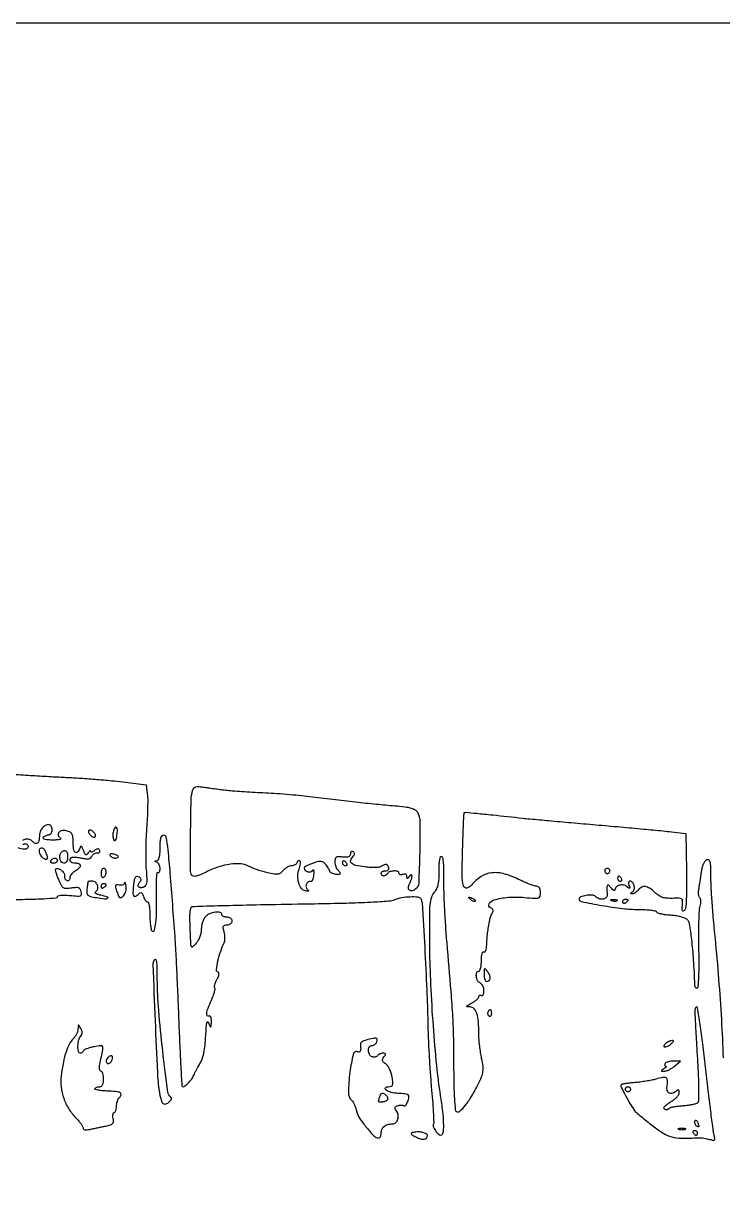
# Model space of a CAD drawing. Extents: x 0 to 4160, y 0 to 3120.
# Drawn here: x 1541.7 to 1813.9, y 2667.8 to 3120 of the extents above; entities that cross this region are included whole.
import ezdxf

# ---------------------------------------------------------------- set-up
doc = ezdxf.new("R2010")
doc.units = 0

msp = doc.modelspace()

# ---------------------------------------------------------------- linework, layer by layer
for points in [[(4159.499279, 606.274193, 0.000001), (4159.667734, 974.478125, 0.000057)], [(757.647081, 3119.740147, 0.000002), (520.492565, 3119.487217, 0.4139)], [(2408, 3120.005446), (1464, 3119.996847, 0.000069), (1048.172693, 3119.935785, 0.000194)], [(1964.75, 0.149832, 0.000016), (2717.930904, 0.232101, 0.000028), (3351.473438, 0.357111)], [(1538.111118, 2827.599621, 0.00108), (1545.353125, 2827.146471, 0.001082), (1552.547753, 2826.727514, 0.0019), (1558.5, 2826.416518, -0.004566), (1564.135685, 2826.091925, -0.003439), (1570.325, 2825.635919, -0.003477), (1576.138314, 2825.126682, -0.00801), (1580.5, 2824.643412), (1589.5, 2823.5), (1590, 2820, -0.033247), (1590.148333, 2818.037154, -0.006975), (1590.131128, 2814.590625, -0.007284), (1589.996859, 2810.585162, -0.006838), (1589.744265, 2806.5, 0.008806), (1589.496703, 2802.223074, 0.00719), (1589.378312, 2797.640368, 0.007274), (1589.391388, 2793.41906, 0.018864), (1589.559712, 2790.382103, -0.010146), (1589.789751, 2787.227828, -0.046508), (1589.715616, 2785.395592, -0.093215), (1589.354128, 2784.302131, -0.176607), (1588.663213, 2783.701004, -0.078465), (1587.419103, 2783.436095, -0.232524), (1586.638344, 2783.769643, -0.264106), (1586.486581, 2784.543289, -0.092767), (1587.057234, 2785.568963, 0.0508), (1587.466111, 2786.178036, 0.132874), (1587.582964, 2786.687424, 0.160867), (1587.419671, 2787.124287, 0.085335), (1586.982027, 2787.511108, 0.126642), (1585.992746, 2787.818897, 0.271671), (1585.30891, 2787.462147, 0.102381), (1584.858207, 2786.247686, 0.01466), (1584.533705, 2783.600851, 0.020934), (1584.412554, 2781.2186, 0.182762), (1584.771826, 2780.242214, 0.369251), (1585.486071, 2780.134826, 0.056858), (1586.700663, 2781.100663, -0.084968), (1587.250395, 2781.489703, -0.245045), (1587.702763, 2781.47419, -0.155342), (1588.096141, 2781.049958, -0.033044), (1588.468051, 2780.100663, 0.037808), (1588.791896, 2779.296664, 0.048095), (1589.21288, 2778.61707, 0.056154), (1589.662435, 2778.146831, 0.175698), (1590.067388, 2778, -0.337834), (1590.432779, 2777.721309, -0.024469), (1590.726045, 2776.401711, -0.026328), (1590.932745, 2774.644802, -0.016118), (1591, 2772.559017, 0.015251), (1591.064812, 2770.434669, 0.021636), (1591.26154, 2768.554682, 0.018559), (1591.541194, 2767.057372, 0.20153), (1591.890351, 2766.567767, 0.502787), (1592.772573, 2766.918272, 0.036783), (1593.340375, 2769.913604, 0.025992), (1593.634466, 2774.663628, 0.010238), (1593.5649, 2781.218237, -0.009014), (1593.521697, 2784.525645, -0.016493), (1593.624018, 2787.22061, -0.012797), (1593.820774, 2789.252673, -0.547034), (1594.146886, 2789.40922, 0.23484), (1594.469226, 2789.379398, 0.168941), (1594.749398, 2789.617204, 0.091291), (1594.93928, 2790.137053, 0.042057), (1595, 2790.85765, 0.05847), (1594.906941, 2791.65071, 0.058377), (1594.632812, 2792.40114, 0.063985), (1594.228393, 2792.999115, 0.116731), (1593.75, 2793.337719, -0.009076), (1593.090194, 2793.617987, -0.295955), (1593, 2793.757018, -0.382689), (1593.096611, 2793.864758, -0.011437), (1593.75, 2793.921053, 0.25397), (1594.294146, 2794.262581, 0.067994), (1594.683553, 2795.245803, 0.04356), (1594.926301, 2796.80701, 0.016798), (1595, 2799, -0.015383), (1595.071039, 2801.308494, -0.050095), (1595.316971, 2802.816766, -0.092099), (1595.734972, 2803.692311, -0.239872), (1596.339429, 2804, -0.367155), (1597.27755, 2803.203799, -0.013535), (1597.958153, 2798.238745, -0.008124), (1598.809426, 2789.103293, -0.000624), (1600.668535, 2764.5, -0.005609), (1600.956847, 2759.926304, -0.00104), (1601.375294, 2751.50625, -0.001115), (1601.822186, 2741.657922, -0.001017), (1602.239738, 2731.5, 0.001317), (1602.640679, 2721.886954, 0.002144), (1603.037539, 2713.728453, 0.000283), (1603.425442, 2706.47923, 0.176453), (1603.584071, 2706.107499, 0.375798), (1604.290273, 2706.037206, 0.036746), (1605.718692, 2707.223808, 0.039095), (1607.151442, 2708.837748, 0.05888), (1608.101788, 2710.458903, -0.009286), (1608.511675, 2711.349888, -0.006459), (1609.006034, 2712.341053, -0.006517), (1609.505317, 2713.280252, -0.013367), (1609.925461, 2714, 0.038847), (1611.209343, 2716.481507, 0.047893), (1611.989105, 2718.966244, 0.030887), (1612.482295, 2722.305802, 0.007072), (1612.885685, 2728, -0.006732), (1613.047847, 2730.311297, -0.084144), (1613.265366, 2731.158216, -0.556614), (1613.572413, 2731.200136, -0.071324), (1614, 2730.5, 0.009924), (1614.516185, 2729.361606, 0.495865), (1614.725158, 2729.318248, 0.20576), (1614.872393, 2729.623948, 0.004494), (1614.929715, 2731.309017, 0.030274), (1614.891299, 2732.390307, 0.076465), (1614.698071, 2733.151257, 0.162994), (1614.384273, 2733.505838, 0.275888), (1614, 2733.5, -0.385218), (1613.333895, 2733.622466, -0.20382), (1613.10816, 2734.501222, -0.053104), (1613.659966, 2736.602582, -0.015827), (1614.936648, 2739.668648, 0.015771), (1615.619561, 2741.30821, 0.023539), (1616.102169, 2742.78397, 0.020355), (1616.380951, 2743.983862, 0.24816), (1616.246512, 2744.420154, -0.225466), (1616.10783, 2744.80987, -0.037596), (1616.251457, 2745.613799, -0.034901), (1616.581156, 2746.602995, -0.024502), (1617.081827, 2747.665143, 0.023116), (1617.665066, 2748.893619, 0.073398), (1617.889931, 2749.772421, 0.14005), (1617.787237, 2750.355552, 0.201139), (1617.398246, 2750.697555, -0.362321), (1616.871331, 2751.554366, -0.018695), (1617.500808, 2754.989277, -0.026463), (1618.54952, 2758.75587, -0.03626), (1619.909469, 2762, 0.083255), (1620.149815, 2762.767953, 0.033592), (1620.226919, 2763.867188, 0.032077), (1620.152096, 2765.087, 0.035118), (1619.921663, 2766.25, -0.02181), (1619.584776, 2767.741124, -0.145832), (1619.668109, 2768.488531, -0.233749), (1620.120157, 2768.877775, -0.062991), (1621.086483, 2769, 0.076854), (1621.817517, 2769.113034, 0.089747), (1622.437904, 2769.440625, 0.100766), (1622.852637, 2769.927948, 0.126733), (1623, 2770.5, 0.130775), (1622.846791, 2771.075754, 0.10214), (1622.416667, 2771.5625, 0.08892), (1621.769411, 2771.888136, 0.072314), (1621, 2772, -0.048028), (1620.234582, 2772.073693, -0.068025), (1619.5875, 2772.29375, -0.088204), (1619.151477, 2772.618118, -0.191087), (1619, 2773, 0.346719), (1618.330519, 2773.849391, 0.091675), (1616.482374, 2773.947362, 0.070528), (1614.272059, 2773.33397, 0.106325), (1612.654988, 2772.171259, 0.066348), (1612.020458, 2771.249838, 0.036058), (1611.486153, 2769.980697, 0.035198), (1611.121574, 2768.587942, 0.046447), (1611, 2767.282043, -0.053096), (1610.85685, 2765.937817, -0.033971), (1610.422273, 2764.427102, -0.033956), (1609.786654, 2762.987962, -0.05275), (1609.033269, 2761.860784, -0.029625), (1607.653316, 2760.390818, -0.556941), (1607.150204, 2760.523889, -0.063985), (1606.935919, 2761.786506, -0.000846), (1606.628176, 2769.75, -0.013213), (1606.601006, 2772.335372, -0.028221), (1606.745324, 2774.326801, -0.031811), (1607.017517, 2775.724242, -0.318439), (1607.448619, 2776.086069, -0.013422), (1611.649195, 2776.316647, -0.000974), (1623.255802, 2776.619025, -0.001281), (1637.750521, 2776.931243, -0.000764), (1655, 2777.23222, 0.00277), (1667.376211, 2777.49784, 0.006098), (1676.83007, 2777.868576, 0.004676), (1684.021945, 2778.305974, 0.080137), (1686.3151, 2778.842969, -0.054424), (1689.019189, 2779.624116, -0.034478), (1692.285848, 2779.9636, -0.029968), (1695.247785, 2779.888665, -0.237313), (1696.381558, 2779.191643, -0.124178), (1696.906434, 2777.53303, -0.000632), (1697.919552, 2760.123484, -0.003246), (1698.7516, 2743.618963, -0.007155), (1699.124835, 2731, 0.006617), (1699.277894, 2725.629419, 0.00341), (1699.604218, 2718.9125, 0.003388), (1700.033924, 2712.006295, 0.005119), (1700.510343, 2706, -0.003251), (1700.94634, 2700.752126, -0.004869), (1701.252634, 2696.163446, -0.002138), (1701.458804, 2692.250308, -0.101379), (1701.338115, 2691.471306, 0.198296), (1701.383692, 2690.196657, 0.057777), (1702.418655, 2688.480522, 0.065534), (1703.707796, 2687.200597, 0.375355), (1704.593574, 2687.260241, 0.180152), (1705.236455, 2688.666022, 0.025793), (1705.303627, 2691.885068, 0.022056), (1704.966041, 2696.388951, 0.008891), (1704.125415, 2702.5, -0.01396), (1702.627637, 2714.270994, -0.006475), (1701.308478, 2729.627033, -0.006426), (1700.343283, 2745.723313, -0.009232), (1699.935193, 2760, -0.002155), (1699.865957, 2771.928017, -0.021896), (1700.075377, 2776.876979, -0.056597), (1700.648727, 2779.717793, -0.100897), (1701.815185, 2781.786906, 0.071828), (1702.667761, 2783.114, 0.054321), (1703.211704, 2784.76038, 0.039754), (1703.498486, 2786.935396, 0.015884), (1703.558226, 2789.942236, -0.013121), (1703.593621, 2792.410127, -0.030422), (1703.781021, 2794.251762, -0.04062), (1704.078822, 2795.450857, -0.417352), (1704.493041, 2795.653726, -0.278239), (1704.904003, 2795.158543, -0.015015), (1705.157736, 2793.053223, -0.018851), (1705.301517, 2790.302125, -0.010112), (1705.282116, 2786.901406, 0.014104), (1705.29198, 2782.571426, 0.004478), (1705.546517, 2776.121038, 0.004466), (1705.959022, 2768.933281, 0.004957), (1706.48817, 2762, -0.001101), (1708.079136, 2743.07845, -0.006491), (1708.762284, 2733.150328, -0.009308), (1709.072721, 2724.787025, -0.003868), (1709.194244, 2713.483216, 0.004682), (1709.280827, 2706.488831, 0.01047), (1709.507656, 2701.177633, 0.006141), (1709.819158, 2697.081616, 0.236527), (1710.287531, 2696.322296, 0.335234), (1711.593247, 2696.444535, 0.0386), (1713.740747, 2698.734205, 0.03405), (1716.178706, 2702.236291, 0.020232), (1718.615475, 2706.700994, 0.01577), (1720.051143, 2709.851292, 0.063471), (1720.61269, 2711.88589, 0.068375), (1720.62487, 2713.920696, 0.02018), (1720.093374, 2717.000215, -0.014275), (1719.674427, 2719.26756, -0.009666), (1719.321179, 2721.871536, -0.009744), (1719.077389, 2724.402759, -0.019135), (1719, 2726.424221, 0.018304), (1718.821015, 2731.311762, 0.058719), (1718.205026, 2734.505873, 0.10739), (1717.145863, 2736.348145, 0.206936), (1715.625, 2737.040038, -0.016406), (1714.434337, 2737.101589, -0.505988), (1714.301358, 2737.318734, -0.168182), (1714.594334, 2737.652362, -0.004966), (1716.25, 2738.571975, 0.026814), (1717.302843, 2739.218477, 0.034333), (1718.192187, 2739.927334, 0.036675), (1718.825209, 2740.598848, 0.172322), (1719, 2741.090954, -0.113621), (1719.078793, 2741.433213, -0.184546), (1719.29375, 2741.634782, -0.1575), (1719.617745, 2741.659403, -0.079413), (1720, 2741.5, 0.243836), (1720.383043, 2741.471126, 0.168699), (1720.711056, 2741.769042, 0.08716), (1720.930674, 2742.420153, 0.037876), (1721, 2743.333994, 0.056734), (1720.888382, 2744.314527, 0.058391), (1720.559375, 2745.234823, 0.064682), (1720.074123, 2745.960855, 0.122109), (1719.5, 2746.361626, -0.187821), (1718.519477, 2747.252848, -0.088826), (1718.031985, 2748.919447, -0.109186), (1718.198566, 2750.425937, -0.321198), (1719, 2751, 0.297764), (1719.387294, 2751.253084, 0.042932), (1719.70625, 2752.192336, 0.03716), (1719.927625, 2753.503431, 0.02325), (1720, 2755.059017, -0.019531), (1720.063682, 2756.688628, -0.051222), (1720.273526, 2757.83874, -0.106919), (1720.597376, 2758.437431, -0.369423), (1721, 2758.5, 0.317032), (1721.398968, 2758.524144, 0.130289), (1721.738869, 2758.983325, 0.063441), (1721.975025, 2759.902849, 0.025971), (1722.0689, 2761.190983, -0.012658), (1722.174638, 2763.481379, -0.012253), (1722.396699, 2765.788555, -0.011309), (1722.750968, 2768.247744, -0.00793), (1723.256212, 2771, -0.027491), (1723.427884, 2771.665701, -0.016917), (1723.698778, 2772.428637, -0.016947), (1724.018834, 2773.167238, -0.028902), (1724.341502, 2773.757063, 0.098656), (1724.552451, 2774.314629, 0.141385), (1724.491707, 2774.83644, 0.128398), (1724.152259, 2775.280934, 0.074335), (1723.563382, 2775.614052, -0.44775), (1722.987474, 2777.132892, -0.200971), (1724.841721, 2778.677676, -0.056664), (1730.390799, 2779.714634, -0.039807), (1736.75, 2779.663503, 0.005755), (1740.79371, 2779.355169, 0.089941), (1742.166536, 2779.513476, 0.252105), (1742.794684, 2780.14506, 0.072314), (1743, 2781.557258, 0.048995), (1742.899497, 2782.580445, 0.091428), (1742.593082, 2783.351704, 0.120583), (1742.102905, 2783.82727, 0.133348), (1741.466756, 2784, -0.077378), (1740.599293, 2784.135055, -0.012846), (1738.998356, 2784.691636, -0.01383), (1737.135024, 2785.453078, -0.011849), (1735.216756, 2786.354505, 0.043831), (1729.061114, 2788.780263, 0.09662), (1724.050205, 2789.258424, 0.117327), (1719.853163, 2787.815707, 0.085105), (1716.172066, 2784.491617, -0.175427), (1714.320497, 2783.338605, -0.402765), (1713.049335, 2784.128734, -0.062686), (1712.527567, 2788.325949, -0.006555), (1712.672982, 2798.259109, -0.001783), (1712.843412, 2803.699905, -0.002885), (1713.031598, 2808.326689, -0.000487), (1713.225319, 2812.410954, -0.186371), (1713.342712, 2812.676046, -0.222157), (1713.756849, 2812.826366, -0.001215), (1718.077466, 2812.430101, -0.003124), (1724.383871, 2811.796486, -0.000576), (1736, 2810.542511, 0.004322), (1738.891995, 2810.252221, 0.000379), (1746.228125, 2809.585453, 0.000497), (1754.980028, 2808.80546, 0.000386), (1764.5, 2807.973966, -0.000841), (1774.09242, 2807.127355, -0.001026), (1783.065625, 2806.301614, -0.000858), (1790.610153, 2805.578663, -0.007256), (1794, 2805.198223), (1799.5, 2804.5), (1799.778503, 2790.078503, -0.005188), (1799.835421, 2783.70667, -0.012819), (1799.708889, 2779.035409, -0.010974), (1799.452652, 2775.609916, -0.176038), (1798.960622, 2774.578503, -0.117852), (1798.488085, 2774.293606, -0.391834), (1798.188247, 2774.434384, -0.108241), (1798.075237, 2775.095506, -0.014807), (1798.18212, 2776.5, 0.028714), (1798.271186, 2778.348179, 0.236984), (1797.89799, 2779.074498, 0.158133), (1796.987497, 2779.373302, 0.011576), (1794.319739, 2779.320698, -0.030227), (1792.150508, 2779.358813, -0.060441), (1790.471505, 2779.696962, -0.065446), (1789.008982, 2780.403768, -0.041655), (1787.518217, 2781.570698, 0.036407), (1785.436145, 2783.235969, 0.115568), (1783.785585, 2783.87945, 0.16217), (1782.357231, 2783.619644, 0.094431), (1781, 2782.5, -0.040551), (1780.440348, 2781.927193, -0.039214), (1779.789577, 2781.445123, -0.041902), (1779.148163, 2781.11492, -0.101659), (1778.627555, 2781.015313, -0.068493), (1778.235189, 2781.074755, -0.384942), (1778.133735, 2781.240692, -0.180865), (1778.285525, 2781.49162, -0.02588), (1778.78387, 2781.845262, 0.203903), (1779.441705, 2782.800469, 0.109562), (1779.416294, 2784.256148, 0.113463), (1778.783212, 2785.52861, 0.224452), (1777.786022, 2786, 0.196942), (1777.458164, 2785.865651, 0.143781), (1777.2648, 2785.517826, 0.094934), (1777.247564, 2784.987266, 0.052443), (1777.415903, 2784.358556, -0.013451), (1777.720376, 2783.496477, -0.342865), (1777.640732, 2783.27693, -0.311026), (1777.39541, 2783.286968, -0.012187), (1776.64964, 2783.87581, 0.133931), (1775.322416, 2784.478804, 0.104796), (1773.735655, 2784.40153, 0.119175), (1772.464529, 2783.715797, 0.205581), (1771.968197, 2782.643011, -0.276021), (1771.815219, 2782.402468, -0.243312), (1771.514453, 2782.405966, -0.081248), (1771.035886, 2782.770621, -0.027501), (1770.468197, 2783.44113, 0.057255), (1769.525778, 2784.428822, 0.468027), (1768.989876, 2784.330738, 0.14188), (1768.752813, 2783.329148, 0.012977), (1768.947704, 2780.75, -0.221924), (1768.556579, 2779.627902, -0.163651), (1767.369658, 2779.018694, -0.122038), (1765.755631, 2779.16939, -0.112832), (1764.344645, 2780.055355, 0.192157), (1763.075544, 2780.600488, 0.046656), (1760.75492, 2780.444261, 0.046923), (1758.599913, 2779.88425, 0.315586), (1758, 2779.028439, 0.358831), (1758.815661, 2778.038228, 0.005129), (1766.900205, 2776.546549, 0.013436), (1774.95988, 2775.366918, 0.029653), (1781.166667, 2774.999223, -0.013287), (1783.745612, 2774.930978, -0.020313), (1785.972917, 2774.721778, -0.015717), (1787.736527, 2774.426839, -0.264685), (1788.166667, 2774.053639, 0.23404), (1788.560022, 2773.670429, 0.023134), (1789.870833, 2773.312906, 0.025355), (1791.560208, 2773.024105, 0.017348), (1793.5, 2772.860927, -0.024791), (1795.520807, 2772.660612, -0.026821), (1797.458587, 2772.263758, -0.027672), (1799.068325, 2771.7464, -0.103926), (1799.954763, 2771.173953, -0.160117), (1800.877028, 2769.370616, -0.009742), (1801.707692, 2763.287827, -0.01269), (1802.422579, 2755.441305, -0.006731), (1802.93022, 2745.690983, 0.055293), (1803.027741, 2745.041454, 0.114526), (1803.266677, 2744.590849, 0.179641), (1803.601476, 2744.408082, 0.176235), (1803.977618, 2744.486167, 0.241534), (1804.390269, 2745.169555, 0.00635), (1804.597016, 2748.822133, 0.011138), (1804.696838, 2753.449637, 0.005594), (1804.627305, 2759.295184, -0.00544), (1804.558481, 2764.934996, -0.006951), (1804.623842, 2770.131187, -0.005515), (1804.78677, 2774.472666, -0.05706), (1805.076014, 2776.236515, 0.032666), (1805.309171, 2777.323879, 0.044034), (1805.367386, 2778.328095, 0.051192), (1805.261865, 2779.120421, 0.198167), (1804.977316, 2779.514019, -0.195385), (1804.674064, 2779.928791, -0.039988), (1804.521441, 2780.842701, -0.036603), (1804.50708, 2782.003989, -0.027264), (1804.6546, 2783.277504, 0.003144), (1804.901838, 2784.775717, 0.001669), (1805.190243, 2786.634622, 0.001661), (1805.472449, 2788.537106, 0.002577), (1805.702045, 2790.180784, -0.033997), (1805.998338, 2791.630517, -0.040257), (1806.477831, 2792.943931, -0.044506), (1807.055729, 2793.954508, -0.150105), (1807.648158, 2794.41848, -0.200682), (1808.339965, 2794.39793, -0.205625), (1808.801992, 2793.891317, -0.071639), (1809.040625, 2792.655635, -0.012013), (1809.097971, 2790.237696, 0.010433), (1809.201756, 2785.189176, 0.006319), (1809.524737, 2779.220448, 0.00526), (1810.075344, 2772.104152, 0.002983), (1810.883975, 2763.5, -0.005368), (1812.273963, 2747.91231, -0.005169), (1813.348642, 2732.10073, -0.005406), (1814.041835, 2717.272269, -0.008907)], [(1535.25, 2778.845495, 0.003768), (1543.51169, 2778.952862, 0.008701), (1549.715715, 2779.188307, 0.003686), (1554.584759, 2779.494025, 0.393834), (1555, 2779.939435, -0.338476), (1555.285671, 2780.313084, -0.040742), (1556.373061, 2780.515307, -0.03333), (1557.936964, 2780.571316, -0.016714), (1559.911221, 2780.444272, 0.007919), (1562.852371, 2780.203001, 0.09677), (1563.967, 2780.345243, 0.291965), (1564.388575, 2780.863602, 0.092873), (1564.315109, 2781.903023, 0.080481), (1563.893457, 2782.856439, 0.162729), (1563.257836, 2783.361212, 0.104696), (1562.236599, 2783.505019, 0.023039), (1560.467654, 2783.301038, -0.032068), (1558.476075, 2783.107728, -0.154754), (1557.394399, 2783.412252, -0.129319), (1556.581261, 2784.317061, -0.019777), (1555.550639, 2786.533046, -0.011071), (1554.973084, 2788.006195, -0.017026), (1554.545646, 2789.307145, -0.011594), (1554.260091, 2790.379662, -0.261322), (1554.343745, 2790.677079, -0.268847), (1555.225821, 2790.911848, -0.088591), (1556.485937, 2790.31573, -0.082403), (1557.530299, 2789.276312, -0.201742), (1557.767707, 2788.23996, 0.080074), (1557.759583, 2787.621556, 0.079157), (1557.945827, 2787.02926, 0.084053), (1558.292977, 2786.553485, 0.109525), (1558.75, 2786.27041, 0.122097), (1559.225861, 2786.225844, 0.145263), (1559.632812, 2786.416494, 0.127709), (1559.905322, 2786.82338, 0.08422), (1560, 2787.381483, -0.107375), (1560.145781, 2788.052496, -0.056161), (1560.5875, 2788.789284, -0.052069), (1561.235044, 2789.475635, -0.054815), (1562, 2790, 0.034718), (1562.765421, 2790.480738, 0.040999), (1563.4125, 2791.039362, 0.045472), (1563.863792, 2791.590863, 0.149836), (1564, 2792.035184, 0.196715), (1563.849156, 2792.403753, 0.086308), (1563.4125, 2792.716585, 0.066223), (1562.765503, 2792.929, 0.046275), (1562, 2793, -0.069689), (1560.808707, 2793.166851, -0.180225), (1560.120936, 2793.673528, -0.234318), (1560.034138, 2794.400014, -0.111453), (1560.550064, 2795.216731, -0.189775), (1560.948677, 2795.390127, -0.022391), (1561.933967, 2795.380711, -0.024261), (1563.150768, 2795.255128, -0.017619), (1564.48879, 2795.002528, 0.021798), (1566.141178, 2794.704853, 0.072809), (1567.239949, 2794.716624, 0.123573), (1567.958467, 2795.022082, 0.140034), (1568.407341, 2795.61913, -0.090467), (1568.728722, 2796.14704, -0.066658), (1569.248756, 2796.59437, -0.065366), (1569.880042, 2796.896764, -0.079208), (1570.527632, 2797, 0.068371), (1571.088761, 2797.07709, 0.142359), (1571.46049, 2797.308014, 0.190483), (1571.587623, 2797.650281, 0.133985), (1571.469989, 2798.048558, 0.110253), (1571.092663, 2798.435208, 0.160707), (1570.63606, 2798.556329, 0.115588), (1570.081807, 2798.391203, 0.043282), (1569.410972, 2797.926114, -0.035715), (1568.867784, 2797.537239, -0.086107), (1568.409975, 2797.355373, -0.185979), (1568.115993, 2797.403241, -0.261765), (1567.984687, 2797.627555, 0.244275), (1567.887143, 2797.80751, 0.298818), (1567.699705, 2797.810166, 0.085046), (1567.397161, 2797.535983, 0.025248), (1567.036039, 2797.024072, -0.052144), (1566.513119, 2796.361415, -0.326745), (1566.112464, 2796.293914, -0.172243), (1565.728544, 2796.693866, -0.017376), (1565.219918, 2797.934541, 0.012006), (1564.708973, 2799.220032, 0.182718), (1564.383309, 2799.560087, 0.395694), (1564.075176, 2799.462057, 0.035714), (1563.699951, 2798.660469, -0.081145), (1562.870546, 2797.239509, -0.402886), (1562.036546, 2797.143567, -0.1934), (1561.380517, 2798.244809, -0.038815), (1561.2, 2800.566667, 0.022058), (1561.086354, 2803.141469, 0.117444), (1560.643712, 2804.468139, 0.163131), (1559.728949, 2805.225484, 0.054222), (1558.024617, 2805.678472, 0.103813), (1556.500983, 2805.593911, 0.178722), (1555.476539, 2804.868662, 0.245957), (1555.354245, 2803.843308, 0.162035), (1556.121885, 2802.903509, -0.276615), (1556.30256, 2802.544678, -0.310231), (1556.064412, 2802.2471, -0.060451), (1555.038665, 2802.067332, -0.012297), (1553.190983, 2802.015313, -0.018067), (1551.448417, 2802.072099, -0.048038), (1550.221481, 2802.276033, -0.099296), (1549.573663, 2802.595907, -0.384351), (1549.5, 2803, -0.08825), (1549.842344, 2803.382836, -0.053305), (1550.359775, 2803.70625, -0.051278), (1550.961978, 2803.925833, -0.061875), (1551.559017, 2804, 0.137622), (1552.108519, 2804.154167, 0.100183), (1552.576711, 2804.5875, 0.086062), (1552.891917, 2805.235643, 0.070352), (1553, 2806, 0.063155), (1552.903025, 2806.764688, 0.0812), (1552.618125, 2807.4125, 0.098319), (1552.19578, 2807.845984, 0.15175), (1551.7, 2808, 0.127512), (1550.323944, 2807.643273, 0.095024), (1549.116098, 2806.632529, 0.08702), (1548.287338, 2805.154118, 0.084531), (1548, 2803.466667, -0.041717), (1547.847508, 2801.642177, -0.193995), (1547.306063, 2800.759062, -0.285275), (1546.469951, 2800.690533, -0.078005), (1545.352013, 2801.505129, 0.124037), (1544.117846, 2802.242554, 0.111655), (1542.629916, 2802.345956, 0.137501), (1541.455457, 2801.812581, 0.221314)], [(1541.575041, 2800.30854, 0.078981), (1541.930902, 2800.457295, -0.109141), (1542.334537, 2800.598331, -0.099789), (1542.774142, 2800.563005, -0.095278), (1543.182086, 2800.35625, -0.089778), (1543.494284, 2800.009249, -0.329344), (1543.402388, 2798.901085, -0.231697), (1542.202804, 2798.399008, -0.084473), (1539.757781, 2798.965092, -0.052536)]]:
    msp.add_lwpolyline(points, format="xyb")
for points in [[(1620.5, 2821.487114, 0.009338), (1623.059667, 2821.230245, 0.003097), (1626.821875, 2820.946989, 0.003082), (1630.996205, 2820.684543, 0.003501), (1635, 2820.485701, -0.00613), (1639.255138, 2820.251938, -0.00389), (1644.20625, 2819.880303, -0.003906), (1649.062058, 2819.439592, -0.007213), (1653, 2818.993702, 0.002171), (1662.143768, 2817.864864, 0.00242), (1670.972199, 2816.857158, 0.002584), (1679.144658, 2816.007092, 0.003867), (1686.292863, 2815.356678, -0.009549), (1690.304779, 2814.945621, -0.039207), (1692.699015, 2814.461347, -0.069695), (1694.188373, 2813.801393, -0.131531), (1695.080703, 2812.849206, -0.121302), (1696.047757, 2809.061464, -0.007436), (1695.973501, 2797.320622, -0.005254), (1695.591145, 2785.264487, -0.212061), (1694.447009, 2782.956021, -0.106624), (1693.096311, 2782.252353, -0.245239), (1692.008344, 2782.487831, -0.242025), (1691.569642, 2783.520432, -0.104939), (1691.997296, 2784.994947, 0.040336), (1692.759316, 2786.744527, 0.082496), (1693.005243, 2788.216714, 0.509284), (1692.634267, 2788.486972, 0.172833), (1692, 2788, -0.013431), (1691.49298, 2787.259836, -0.20248), (1691.231592, 2787.101805, -0.4159), (1691.062437, 2787.228817, -0.031807), (1691.015313, 2787.856989, 0.112271), (1690.896931, 2788.351673, 0.160406), (1690.583001, 2788.671177, 0.137289), (1690.098609, 2788.770995, 0.074326), (1689.5, 2788.638374, -0.055937), (1688.925634, 2788.488865, -0.100118), (1688.440625, 2788.516384, -0.147206), (1688.122486, 2788.710807, -0.184534), (1688, 2789.031385, 0.320036), (1687.495702, 2789.738566, 0.08491), (1686.047369, 2789.975925, 0.073884), (1684.43468, 2789.724807, 0.180743), (1683.5, 2789, -0.06081), (1683.193797, 2788.617485, -0.051032), (1682.7871, 2788.29375, -0.053229), (1682.346558, 2788.073302, -0.089642), (1681.940983, 2788, -0.105429), (1681.581949, 2788.076556, -0.099231), (1681.276414, 2788.29375, -0.096318), (1681.071618, 2788.618268, -0.092995), (1681, 2789, -0.148195), (1681.115568, 2789.381354, -0.098894), (1681.440625, 2789.70625, -0.082425), (1681.926543, 2789.925306, -0.064853), (1682.5, 2790, 0.103659), (1683.428445, 2790.194574, 0.205347), (1683.933353, 2790.733768, 0.19318), (1683.907189, 2791.499607, 0.092661), (1683.342009, 2792.324657, 0.166328), (1682.993535, 2792.495472, 0.083843), (1682.49862, 2792.475084, 0.068312), (1681.936796, 2792.273257, 0.052908), (1681.394884, 2791.912761, -0.126157), (1680.518746, 2791.498432, -0.033972), (1678.980122, 2791.308484, -0.02865), (1676.975221, 2791.313235, -0.016163), (1674.552875, 2791.536661, -0.024087), (1671.087288, 2792.140339, -0.132822), (1669.42563, 2793.015421, -0.29933), (1669.138831, 2794.185925, -0.111459), (1670.087132, 2795.687132, 0.047458), (1670.536977, 2796.231562, 0.150038), (1670.674265, 2796.678773, 0.181024), (1670.526767, 2797.072821, 0.075363), (1670.087132, 2797.446149, 0.120075), (1669.671364, 2797.581429, 0.189502), (1669.317433, 2797.472333, 0.152326), (1669.079992, 2797.121447, 0.073276), (1669, 2796.578546, -0.132848), (1668.814594, 2795.893052, -0.167751), (1668.319548, 2795.467468, -0.096638), (1667.425551, 2795.300159, -0.027067), (1666, 2795.388357, 0.024929), (1664.352213, 2795.497372, 0.149869), (1663.536896, 2795.261766, 0.20055), (1663.12295, 2794.651627, 0.050108), (1663, 2793.427844, 0.039695), (1663.073906, 2792.498381, 0.042634), (1663.29375, 2791.614993, 0.04677), (1663.615757, 2790.898931, 0.125948), (1664, 2790.5, -0.05521), (1664.382515, 2790.200741, -0.049486), (1664.70625, 2789.8146, -0.052519), (1664.927206, 2789.404194, -0.097542), (1665, 2789.034603, -0.412121), (1664.541224, 2788.572535, -0.052713), (1663.002434, 2788.724102, -0.047318), (1661.434064, 2789.20595, -0.289716), (1660.968197, 2789.866631, 0.102848), (1660.876538, 2790.21804, 0.015836), (1660.534106, 2790.857278, 0.017111), (1660.073951, 2791.595039, 0.014115), (1659.535101, 2792.349633, 0.056477), (1658.630652, 2793.298978, 0.141495), (1657.763511, 2793.68171, 0.095764), (1656.610853, 2793.616617, 0.017856), (1654.566904, 2793.02208, 0.019305), (1653.200391, 2792.511803, 0.028376), (1652.047778, 2791.951153, 0.027511), (1651.197436, 2791.412726, 0.242419), (1651, 2791.029437, 0.228055), (1651.40521, 2790.187238, 0.116656), (1652.490119, 2789.674293, 0.116612), (1653.690162, 2789.701642, 0.227854), (1654.403506, 2790.306177, -0.329195), (1654.573969, 2790.402657, -0.33065), (1654.71567, 2790.268065, -0.048084), (1654.768116, 2789.582577, -0.013212), (1654.718114, 2788.5, -0.028828), (1654.570628, 2787.373799, -0.051464), (1654.303163, 2786.479777, -0.076574), (1653.96779, 2785.9283, -0.3183), (1653.611803, 2785.83541, 0.242079), (1652.656005, 2785.726027, 0.146983), (1651.915085, 2784.828226, 0.134977), (1651.756256, 2783.610962, 0.209468), (1652.302786, 2782.722637, -0.043723), (1652.7211, 2782.374796, -0.463579), (1652.705836, 2782.180622, -0.180571), (1652.391408, 2782.094656, -0.016464), (1651.571916, 2782.196244, -0.196736), (1650.013814, 2783.140346, -0.088859), (1648.933767, 2785.318832, -0.076668), (1648.571611, 2788.089441, -0.085271), (1649.088969, 2790.734007, 0.028795), (1649.410482, 2791.752599, 0.038194), (1649.576595, 2792.709835, 0.042283), (1649.585115, 2793.487457, 0.190711), (1649.391074, 2793.888688, 0.160898), (1649.102367, 2794.019138, 0.158032), (1648.790361, 2793.95324, 0.113788), (1648.49961, 2793.68334, 0.063321), (1648.279762, 2793.25, -0.106863), (1647.982795, 2792.77203, -0.068471), (1647.466734, 2792.367188, -0.064079), (1646.820036, 2792.093388, -0.068235), (1646.138908, 2792, 0.087551), (1645.373269, 2791.8649, 0.042287), (1644.467094, 2791.445094, 0.040212), (1643.571105, 2790.833773, 0.045927), (1642.827035, 2790.11096, -0.060202), (1641.77595, 2789.146511, -0.119631), (1640.734266, 2788.725546, -0.078119), (1639.327313, 2788.739613, -0.015568), (1636.854794, 2789.233233, -0.015284), (1634.978285, 2789.729918, -0.011381), (1632.939365, 2790.387717, -0.011529), (1631.043652, 2791.096723, -0.025469), (1629.640918, 2791.743246, 0.098556), (1626.431775, 2792.688096, 0.054995), (1622.344161, 2792.606239, 0.047701), (1617.729934, 2791.549031, 0.036241), (1612.933861, 2789.560672, -0.013247), (1610.571041, 2788.451271, -0.047726), (1608.99155, 2787.932926, -0.089534), (1607.944022, 2787.887722, -0.224081), (1607.31787, 2788.294693, -0.140139), (1606.759416, 2790.273157, -0.001577), (1606.850267, 2804.227137, -0.00283), (1607.055385, 2817.610759, -0.067338), (1607.637116, 2821.322619, -0.095803), (1608.097042, 2822.203998, -0.151308), (1608.795981, 2822.680611, -0.090422), (1609.919156, 2822.813524, -0.02038), (1611.840436, 2822.614308, 0.002515), (1613.595616, 2822.368676, 0.001143), (1615.893753, 2822.064186, 0.001132), (1618.31819, 2821.754184, 0.001555)], [(1567.1875, 2804.9375, 0.068635), (1567.45155, 2804.402945, 0.04742), (1567.882031, 2803.882031, 0.04742), (1568.402945, 2803.45155, 0.068635), (1568.9375, 2803.1875, 0.08306), (1569.420316, 2803.111558, 0.196386), (1569.75, 2803.25, 0.196386), (1569.888442, 2803.579684, 0.08306), (1569.8125, 2804.0625, 0.068635), (1569.54845, 2804.597055, 0.04742), (1569.117969, 2805.117969, 0.04742), (1568.597055, 2805.54845, 0.068635), (1568.0625, 2805.8125, 0.08306), (1567.579684, 2805.888442, 0.196386), (1567.25, 2805.75, 0.196386), (1567.111558, 2805.420316, 0.08306)], [(1576.739199, 2805.110698, 0.046283), (1576.605362, 2804.298307, 0.038223), (1576.610304, 2803.420351, 0.039736), (1576.742351, 2802.609682, 0.078329), (1576.994199, 2802.009386, 0.233126), (1577.333044, 2801.797348, 0.283339), (1577.664199, 2801.957773, 0.084253), (1577.963467, 2802.666879, 0.021383), (1578.198438, 2803.898688, 0.031836), (1578.37253, 2806.014951, 0.227854), (1577.956728, 2806.922476, 0.490532), (1577.346732, 2806.786723, 0.04602)], [(1550.393011, 2797.418213, -0.024741), (1550.980725, 2795.626361, -0.156565), (1550.939853, 2794.679581, -0.416599), (1550.440803, 2794.452167, -0.082898), (1549.5, 2795, -0.087158), (1548.530961, 2796.140737, -0.095216), (1548.046087, 2797.509462, -0.149525), (1548.201214, 2798.562563, -0.289638), (1548.893011, 2799, -0.144282), (1549.279071, 2798.886229, -0.059761), (1549.702003, 2798.53535, -0.052351), (1550.094677, 2798.023355, -0.045844)], [(1555, 2794, -0.153634), (1554.879982, 2793.618621, -0.097988), (1554.542039, 2793.29375, -0.080552), (1554.037096, 2793.074545, -0.062283), (1553.440983, 2793, -0.066118), (1552.889346, 2793.073267, -0.138808), (1552.521475, 2793.29375, -0.191142), (1552.392057, 2793.620352, -0.139169), (1552.5, 2794, -0.06081), (1552.806203, 2794.382515, -0.051032), (1553.2129, 2794.70625, -0.053229), (1553.653442, 2794.926698, -0.089642), (1554.059017, 2795, -0.105429), (1554.418051, 2794.923444, -0.099231), (1554.723586, 2794.70625, -0.096318), (1554.928382, 2794.381732, -0.092995)], [(1559, 2795.5, -0.04716), (1558.90137, 2794.456621, -0.088208), (1558.6, 2793.666667, -0.118484), (1558.11998, 2793.177821, -0.140575), (1557.5, 2793, -0.237956), (1556.591197, 2793.458471, -0.112056), (1556.049131, 2794.694925, -0.097448), (1556.055564, 2796.193097, -0.147767), (1556.666667, 2797.333333, -0.100787), (1557.589731, 2797.944054, -0.268587), (1558.343185, 2797.836968, -0.178078), (1558.847726, 2797.018392, -0.050018)], [(1575.554254, 2795.912215, 0.103615), (1575.886596, 2795.562596, 0.051677), (1576.424671, 2795.267963, 0.048156), (1577.068913, 2795.067634, 0.051354), (1577.725684, 2795, 0.134889), (1578.522162, 2795.218855, 0.452265), (1578.609597, 2795.686064, 0.139249), (1577.816064, 2796.264166, 0.051837), (1576.466293, 2796.607826, 0.055477), (1575.939897, 2796.626198, 0.144908), (1575.589606, 2796.49284, 0.231326), (1575.462892, 2796.239991, 0.14181)], [(1572, 2788.940983, 0.047867), (1572.071541, 2788.195401, 0.104212), (1572.29375, 2787.66835, 0.181468), (1572.621877, 2787.441401, 0.202618), (1573, 2787.5, 0.08825), (1573.382836, 2787.842344, 0.053305), (1573.70625, 2788.359775, 0.051278), (1573.925833, 2788.961978, 0.061875), (1574, 2789.559017, 0.067639), (1573.925146, 2790.109818, 0.08433), (1573.70625, 2790.576711, 0.09965), (1573.38134, 2790.888931, 0.142666), (1573, 2791, 0.195654), (1572.618015, 2790.844577, 0.086673), (1572.29375, 2790.395164, 0.066561), (1572.073608, 2789.729059, 0.0466)], [(1667.5, 2793, -0.082592), (1667.656512, 2792.6179, -0.161196), (1667.6254, 2792.29375, -0.182303), (1667.413961, 2792.078288, -0.108972), (1667.059017, 2792, -0.093332), (1666.654762, 2792.076123, -0.09642), (1666.311086, 2792.29375, -0.099167), (1666.081062, 2792.618444, -0.105053), (1666, 2793, -0.042167), (1666.032345, 2793.382849, -0.061769), (1666.129539, 2793.70625, -0.081139), (1666.272352, 2793.92554, -0.210953), (1666.440983, 2794, -0.151918), (1666.65171, 2793.934461, -0.038439), (1666.933975, 2793.70625, -0.035638), (1667.231006, 2793.382774, -0.029505)], [(1768, 2790, 0.099038), (1768.076342, 2789.618362, 0.097945), (1768.29375, 2789.29375, 0.097945), (1768.618362, 2789.076342, 0.099038), (1769, 2789, 0.099038), (1769.381638, 2789.076342, 0.097945), (1769.70625, 2789.29375, 0.097945), (1769.923658, 2789.618362, 0.099038), (1770, 2790, 0.099038), (1769.923658, 2790.381638, 0.097945), (1769.70625, 2790.70625, 0.097945), (1769.381638, 2790.923658, 0.099038), (1769, 2791, 0.099038), (1768.618362, 2790.923658, 0.097945), (1768.29375, 2790.70625, 0.097945), (1768.076342, 2790.381638, 0.099038)], [(1566.9311, 2785.75, 0.030239), (1566.89268, 2785.568379, 0.000901), (1566.779443, 2784.799389, 0.001793), (1566.650919, 2783.892717, 0.001236), (1566.511574, 2782.86494, 0.050418), (1566.464245, 2781.364552, 0.196503), (1566.866032, 2780.548018, 0.126005), (1567.858216, 2780.03806, 0.016379), (1570.213975, 2779.581775, 0.012283), (1573.411946, 2779.150664, 0.152372), (1574.601071, 2779.383036, 0.668236), (1574.554231, 2779.83717, 0.018411), (1571.938366, 2780.513537, -0.019061), (1570.56433, 2780.870719, -0.092119), (1569.850354, 2781.238943, -0.302256), (1569.722843, 2781.618793, -0.190775), (1570.012577, 2782.007773, 0.200103), (1570.729156, 2783.00679, 0.146668), (1570.640909, 2784.383397, 0.136066), (1569.792235, 2785.557834, 0.170261), (1568.531385, 2786, 0.015296), (1567.939543, 2785.98189, 0.023452), (1567.429605, 2785.926562, 0.019977), (1567.032709, 2785.848206, 0.273264)], [(1773, 2787, 0.105053), (1773.081062, 2786.618444, 0.099167), (1773.311086, 2786.29375, 0.09642), (1773.654762, 2786.076123, 0.093332), (1774.059017, 2786, 0.108972), (1774.413961, 2786.078288, 0.182303), (1774.6254, 2786.29375, 0.161196), (1774.656512, 2786.6179, 0.082592), (1774.5, 2787, 0.029505), (1774.231006, 2787.382774, 0.035638), (1773.933975, 2787.70625, 0.038439), (1773.65171, 2787.934461, 0.151918), (1773.440983, 2788, 0.210953), (1773.272352, 2787.92554, 0.081139), (1773.129539, 2787.70625, 0.061769), (1773.032345, 2787.382849, 0.042167)], [(1572, 2783.940983, 0.108972), (1572.078288, 2783.586039, 0.182303), (1572.29375, 2783.3746, 0.161196), (1572.6179, 2783.343488, 0.082592), (1573, 2783.5, 0.029505), (1573.382774, 2783.768994, 0.035638), (1573.70625, 2784.066025, 0.038439), (1573.934461, 2784.34829, 0.151918), (1574, 2784.559017, 0.210953), (1573.92554, 2784.727648, 0.081139), (1573.70625, 2784.870461, 0.061769), (1573.382849, 2784.967655, 0.042167), (1573, 2785, 0.105053), (1572.618444, 2784.918938, 0.099167), (1572.29375, 2784.688914, 0.09642), (1572.076123, 2784.345238, 0.093332)], [(1581.136182, 2785.307418, -0.16565), (1580.934746, 2784.881772, -0.105513), (1580.475187, 2784.57393, -0.083134), (1579.822746, 2784.432084, -0.059682), (1579.077219, 2784.485129, 0.046385), (1578.030364, 2784.587574, 0.325026), (1577.63787, 2784.305192, 0.153308), (1577.628113, 2783.626445, 0.011389), (1578.205149, 2781.841355, 0.014893), (1578.85155, 2780.150823, 0.156457), (1579.325744, 2779.593964, 0.292076), (1579.874009, 2779.601276, 0.050974), (1580.714249, 2780.285678, 0.081812), (1581.239798, 2781.018515, 0.050512), (1581.612201, 2782.014102, 0.049092), (1581.786867, 2783.104072, 0.062048), (1581.722502, 2784.122034, 0.012709), (1581.539657, 2784.969497, 0.055412), (1581.364589, 2785.451152, 0.469018), (1581.236225, 2785.481796, 0.206443)], [(1717.526461, 2778.193128, -0.20742), (1717.220211, 2778.072099, -0.082976), (1716.768815, 2778.162781, -0.063152), (1716.246577, 2778.441312, -0.043285), (1715.733333, 2778.875912, -0.011214), (1715.106486, 2779.536448, -0.400052), (1715.111181, 2779.729672, -0.286372), (1715.336218, 2779.78179, -0.008399), (1716.293128, 2779.435707, -0.036269), (1716.940734, 2779.133723, -0.070189), (1717.395085, 2778.789051, -0.120343), (1717.59249, 2778.461316, -0.278911)], [(1772.729167, 2778.395833, -0.126455), (1772.402231, 2778.202593, -0.060344), (1771.916927, 2778.123424, -0.05415), (1771.359369, 2778.160852, -0.051402), (1770.8125, 2778.316886, -0.054073), (1770.395823, 2778.538436, -0.470617), (1770.37858, 2778.720685, -0.168741), (1770.670344, 2778.862007, -0.018894), (1771.416667, 2778.921053, -0.028489), (1772.112848, 2778.910055, -0.077125), (1772.592839, 2778.799335, -0.208169), (1772.77538, 2778.614691, -0.296942)], [(1777, 2778.559017, -0.151918), (1776.934461, 2778.34829, -0.038439), (1776.70625, 2778.066025, -0.035638), (1776.382774, 2777.768994, -0.029505), (1776, 2777.5, -0.082592), (1775.6179, 2777.343488, -0.161196), (1775.29375, 2777.3746, -0.182303), (1775.078288, 2777.586039, -0.108972), (1775, 2777.940983, -0.093332), (1775.076123, 2778.345238, -0.09642), (1775.29375, 2778.688914, -0.099167), (1775.618444, 2778.918938, -0.105053), (1776, 2779, -0.042167), (1776.382849, 2778.967655, -0.061769), (1776.70625, 2778.870461, -0.081139), (1776.92554, 2778.727648, -0.210953)], [(1592.59093, 2755.147127, 0.149062), (1592.171002, 2753.553383, 0.000431), (1593.031465, 2731.601222, 0.001885), (1593.910107, 2711.557503, 0.025211), (1594.63086, 2704.22562, 0.017483), (1594.942021, 2702.547711, 0.022864), (1595.349146, 2701.041837, 0.021353), (1595.788698, 2699.846832, 0.156781), (1596.178744, 2699.38953, 0.235109), (1597.227634, 2699.293029, 0.081585), (1598.573618, 2700.086906, 0.104912), (1599.407647, 2701.148258, 0.378232), (1599.199447, 2701.911729, -0.219456), (1597.944978, 2703.924399, -0.00251), (1595.999639, 2720.019357, -0.008273), (1594.446859, 2735.697697, -0.018105), (1593.892458, 2747.75, 0.003145), (1593.806796, 2753.086052, 0.037975), (1593.605549, 2755.127662, 0.371179), (1593.173246, 2755.481413, 0.253262)], [(1721.031803, 2749.75, 0.032493), (1721.08811, 2748.696541, 0.050276), (1721.285756, 2747.807813, 0.065231), (1721.581914, 2747.194054, 0.252931), (1721.940983, 2747, 0.151688), (1722.926701, 2747.306087, 0.206553), (1723.416276, 2748.084798, 0.13824), (1723.274043, 2749.255898, 0.063167), (1722.49977, 2750.602678, 0.009984), (1721.577724, 2751.771546, 0.367625), (1721.266798, 2751.827597, 0.257281), (1721.074756, 2751.507898, 0.006432)], [(1722.542705, 2735.069098, 0.108373), (1722.401101, 2734.665803, 0.099685), (1722.434921, 2734.22714, 0.095498), (1722.639411, 2733.820631, 0.090427), (1722.983688, 2733.510081, 0.136093), (1723.36964, 2733.397824, 0.190788), (1723.701458, 2733.524436, 0.140899), (1723.925389, 2733.890269, 0.067432), (1724, 2734.440983, 0.039415), (1723.914842, 2735.519563, 0.25701), (1723.592818, 2735.933879, 0.315493), (1723.13314, 2735.838655, 0.050477)], [(1803.008941, 2735.25, 0.012153), (1803.045413, 2734.010381, 0.000421), (1803.308974, 2729.18447, 0.000786), (1803.634037, 2723.485064, 0.000549), (1804.017774, 2717.058833, -0.004673), (1804.367718, 2710.256098, -0.009287), (1804.494408, 2704.860848, -0.005121), (1804.471524, 2700.573615, -0.194867), (1804.102883, 2699.702883, -0.12395), (1803.478947, 2699.329931, -0.019679), (1802.087946, 2698.970654, -0.020785), (1800.379352, 2698.674115, -0.016857), (1798.528113, 2698.49478, 0.011159), (1796.699413, 2698.338635, 0.015212), (1795.060534, 2698.111159, 0.012011), (1793.724404, 2697.850923, 0.143222), (1793.267397, 2697.600731, -0.099306), (1792.580299, 2697.143228, -0.118119), (1791.812314, 2697.023761, -0.161612), (1791.232646, 2697.269714, -0.215513), (1791, 2697.784392, -0.195403), (1791.163738, 2698.18737, -0.023293), (1791.88125, 2698.858937, -0.025002), (1792.850945, 2699.604961, -0.018053), (1794, 2700.340929, 0.035673), (1795.148044, 2701.1346, 0.040645), (1796.11875, 2702.052491, 0.044749), (1796.794466, 2702.955001, 0.139197), (1797, 2703.678981, 0.038922), (1796.94045, 2704.442807, 0.302372), (1796.710461, 2704.693239, 0.214288), (1796.31533, 2704.620712, 0.022254), (1795.543805, 2704.036355, -0.119541), (1794.139506, 2703.349717, -0.226021), (1792.938554, 2703.628066, -0.187353), (1792.243277, 2704.82001, -0.08685), (1792.271721, 2706.641084, 0.056137), (1792.417162, 2708.532918, 0.269055), (1791.863741, 2709.413503, 0.171104), (1790.579368, 2709.60121, 0.023114), (1787.892372, 2708.943583, -0.020813), (1786.252649, 2708.534269, -0.009515), (1784.083227, 2708.130588, -0.009404), (1781.778947, 2707.79143, -0.012796), (1779.688825, 2707.578048, 0.008682), (1777.810091, 2707.401855, 0.01232), (1776.147255, 2707.175131, 0.008427), (1774.780216, 2706.930599, 0.148972), (1774.388535, 2706.721868, 0.322688), (1774.28375, 2706.077152, 0.004905), (1776.108, 2702.512127, 0.012966), (1778.04208, 2699.043958, 0.027811), (1779.746315, 2696.5, 0.054204), (1780.309618, 2695.900353, 0.003737), (1782.088246, 2694.399607, 0.005291), (1784.245929, 2692.644726, 0.00395), (1786.660479, 2690.753981, 0.022968), (1790.918746, 2687.774623, 0.077514), (1794.025073, 2686.425054, 0.063452), (1797.712011, 2685.949028, 0.012032), (1804.5, 2686.101078, -0.031726), (1805.430412, 2686.085285, -0.016436), (1806.58599, 2685.953826, -0.016275), (1807.768975, 2685.740162, -0.023746), (1808.792733, 2685.469224, 0.025735), (1810.13533, 2685.119611, 0.286882), (1810.631161, 2685.303684, 0.206931), (1810.78094, 2685.894042, 0.014271), (1810.45185, 2687.622194, -0.021832), (1810.101711, 2689.625209, -0.001008), (1809.223243, 2696.48413, -0.001673), (1808.223889, 2704.633457, -0.001199), (1807.159117, 2713.749313, 0.002983), (1806.085596, 2722.663932, 0.004945), (1805.060803, 2730.169343, 0.000989), (1804.088932, 2736.707353, 0.3708), (1803.75, 2736.999313, 0.216297), (1803.463783, 2736.869737, 0.079904), (1803.222939, 2736.485736, 0.060598), (1803.060465, 2735.919994, 0.040953)], [(1563.030409, 2728.404988, -0.071022), (1562.884784, 2727.480998, -0.041079), (1562.466512, 2726.434501, -0.040141), (1561.862458, 2725.432677, -0.053151), (1561.153462, 2724.638881, 0.092887), (1559.674714, 2722.693641, 0.037598), (1558.404295, 2719.599367, 0.03022), (1557.337186, 2715.488964, 0.016374), (1556.500381, 2710.331126, 0.060056), (1556.464195, 2705.877909, 0.056961), (1557.478484, 2701.459298, 0.056194), (1559.482179, 2697.329357, 0.055412), (1562.36311, 2693.727799, -0.02025), (1563.372616, 2692.633034, -0.024416), (1564.225414, 2691.524149, -0.024172), (1564.84094, 2690.538939, -0.12822), (1565, 2689.928877, 0.211002), (1565.196853, 2689.483172, 0.13724), (1565.707531, 2689.226193, 0.075994), (1566.561441, 2689.190527, 0.028245), (1567.75, 2689.390183, -0.003082), (1569.041742, 2689.67462, -0.001557), (1570.672963, 2690.017973, -0.001546), (1572.360061, 2690.362165, -0.002302), (1573.83881, 2690.652014, 0.023715), (1575.644485, 2691.086961, 0.130579), (1576.493947, 2691.600187, 0.183989), (1576.822725, 2692.369836, 0.057235), (1576.727482, 2693.645254, -0.033726), (1576.617335, 2694.547668, -0.056789), (1576.662587, 2695.308293, -0.081796), (1576.842902, 2695.824419, -0.274461), (1577.138672, 2696, 0.236898), (1577.468877, 2696.165752, 0.070625), (1577.746985, 2696.675625, 0.054015), (1577.937142, 2697.419104, 0.035633), (1578, 2698.3, -0.044979), (1578.087205, 2699.267435, -0.036938), (1578.347604, 2700.271979, -0.038341), (1578.729446, 2701.164831, -0.076304), (1579.183333, 2701.783333, 0.137017), (1579.790478, 2702.861012, 0.348621), (1579.440223, 2703.624382, 0.095968), (1577.815397, 2704.08877, 0.012463), (1574.19869, 2704.313702, -0.014422), (1572.310271, 2704.438576, -0.027091), (1570.798419, 2704.665588, -0.031301), (1569.763341, 2704.947369, -0.481752), (1569.654742, 2705.25, -0.110612), (1569.935719, 2705.537641, -0.050442), (1570.405231, 2705.779687, -0.046529), (1570.973445, 2705.944436, -0.047338), (1571.559017, 2706, 0.164437), (1572.171034, 2706.206871, 0.118321), (1572.629918, 2706.770478, 0.077913), (1572.911367, 2707.705864, 0.034204), (1573, 2709, 0.032243), (1572.925815, 2710.149213, 0.049673), (1572.700653, 2711.11875, 0.064), (1572.372371, 2711.789282, 0.252066), (1571.980948, 2712, -0.266171), (1571.623872, 2712.20458, -0.09341), (1571.417071, 2712.781916, -0.060204), (1571.384115, 2713.662258, -0.031421), (1571.543694, 2714.75, 0.00253), (1572.708733, 2720.397811, 0.130162), (1572.641535, 2721.507141, 0.354006), (1571.97978, 2721.932192, 0.018431), (1569.299306, 2721.536978, 0.020238), (1567.819935, 2721.200384, 0.027386), (1566.518129, 2720.770501, 0.026773), (1565.514637, 2720.313629, 0.187444), (1565.166667, 2719.916437, -0.080819), (1564.970655, 2719.56613, -0.066784), (1564.661979, 2719.269203, -0.067943), (1564.292007, 2719.068548, -0.090565), (1563.916667, 2719, -0.367076), (1563.177376, 2719.627274, -0.0479), (1563.026148, 2721.852856, -0.04674), (1563.320906, 2724.271046, -0.143649), (1564.103625, 2725.703625, 0.081552), (1564.545944, 2726.319734, 0.112876), (1564.703866, 2726.979007, 0.092968), (1564.569934, 2727.736085, 0.04153), (1564.134033, 2728.653625, 0.005575), (1563.433183, 2729.829012, 0.32131), (1563.213792, 2729.921818, 0.340027), (1563.065671, 2729.74369, 0.00591)], [(1675.190983, 2724.15032, 0.028956), (1674.310966, 2723.846503, 0.041618), (1673.577576, 2723.470719, 0.048431), (1673.070224, 2723.082228, 0.228626), (1672.940983, 2722.75, -0.016802), (1673.022394, 2720.939154, -0.073578), (1672.878002, 2719.880563, -0.220018), (1672.518407, 2719.466899, -0.248866), (1671.998127, 2719.501157, 0.508796), (1670.166781, 2718.753198, 0.027958), (1668.82521, 2711.61721, 0.026143), (1668.223467, 2703.884007, 0.205518), (1669.530058, 2700.612799, -0.065265), (1670.04746, 2699.939282, -0.024707), (1670.591465, 2698.882258, -0.02397), (1671.076717, 2697.660148, -0.02693), (1671.421604, 2696.443351, 0.091832), (1672.562715, 2693.785207, 0.024952), (1675.300662, 2690.096645, 0.020139), (1678.314552, 2686.720102, 0.203182), (1680.013458, 2686, 0.188524), (1680.390148, 2686.147264, 0.089036), (1680.710203, 2686.570164, 0.068854), (1680.92725, 2687.19819, 0.048854), (1681, 2687.940983, -0.102591), (1681.306575, 2689.419424, -0.121024), (1682.169059, 2690.554415, -0.105825), (1683.563446, 2691.261391, -0.064685), (1685.400134, 2691.5, 0.188979), (1686.717359, 2692.016294, 0.139761), (1687.537889, 2693.366802, 0.119437), (1687.591635, 2695.128593, 0.121968), (1686.830588, 2696.704128, -0.056948), (1686.41824, 2697.334949, -0.184689), (1686.369217, 2697.823948, -0.181818), (1686.659251, 2698.2259, -0.054963), (1687.339489, 2698.57678, -0.046704), (1688.007257, 2698.763796, -0.042648), (1688.719005, 2698.831244, -0.045305), (1689.36811, 2698.778347, -0.09572), (1689.838423, 2698.59986, 0.399605), (1690.549431, 2698.748997, 0.056771), (1691.321326, 2700.195145, 0.050627), (1691.802455, 2701.895814, 0.244698), (1691.510013, 2702.82332, 0.151852), (1691.190319, 2702.991384, 0.010929), (1690.190958, 2703.153417, 0.014542), (1688.968082, 2703.288228, 0.01045), (1687.596284, 2703.370383, -0.054951), (1684.913366, 2703.772329, -0.085112), (1682.787668, 2704.742892, -0.45114), (1682.689118, 2705.526789, -0.215301), (1683.737129, 2706, 0.064361), (1684.886251, 2706.148532, 0.235334), (1685.42289, 2706.618578, 0.123507), (1685.560633, 2707.572364, 0.014027), (1685.275058, 2709.75, 0.03866), (1684.906625, 2711.283898, 0.035296), (1684.297978, 2712.79209, 0.037156), (1683.556616, 2714.062012, 0.087784), (1682.790257, 2714.840095, -0.035855), (1681.892587, 2715.580294, -0.139656), (1681.53102, 2716.1945, -0.174773), (1681.588763, 2716.823689, -0.063876), (1682.074772, 2717.590095, 0.025014), (1682.622845, 2718.322069, 0.219616), (1682.685845, 2718.711657, 0.292725), (1682.430174, 2718.940098, 0.039939), (1681.681462, 2719, 0.055087), (1681.039588, 2718.929067, 0.049447), (1680.403672, 2718.719079, 0.052497), (1679.867194, 2718.410021, 0.097728), (1679.526992, 2718.043674, -0.126981), (1679.190464, 2717.720854, -0.081026), (1678.678351, 2717.533742, -0.072258), (1678.073335, 2717.506898, -0.066719), (1677.467975, 2717.650663, -0.179314), (1676.436594, 2718.557564, -0.119931), (1676.034499, 2720.094067, -0.144337), (1676.409965, 2721.453577, -0.259245), (1677.393011, 2722, 0.096313), (1677.968559, 2722.111903, 0.06686), (1678.545909, 2722.440625, 0.064359), (1679.037471, 2722.926569, 0.074185), (1679.361626, 2723.5, 0.149423), (1679.422819, 2724.375814, 0.306385), (1678.941554, 2724.823522, 0.094133), (1677.690139, 2724.782173, 0.013448)], [(1792.02896, 2723.03906, 0.041632), (1791.504976, 2722.64309, 0.069903), (1791.14985, 2722.222214, 0.103377), (1791.00978, 2721.844675, 0.238008), (1791.101961, 2721.564705, 0.237089), (1791.4406, 2721.452553, 0.05216), (1792.052246, 2721.608724, 0.043644), (1792.795252, 2721.959832, 0.029758), (1793.573001, 2722.478529, 0.052064), (1794.604451, 2723.442728, 0.52622), (1794.480849, 2723.919316, 0.19746), (1793.579793, 2723.881748, 0.033098)], [(1574.666667, 2717.333333, 0.091378), (1574.156592, 2716.592774, 0.130128), (1574.028301, 2715.80828, 0.180985), (1574.310022, 2715.232145, 0.191777), (1574.893011, 2715, 0.13875), (1575.276919, 2715.108626, 0.061199), (1575.692784, 2715.440625, 0.053891), (1576.075237, 2715.926204, 0.048303), (1576.361626, 2716.5, 0.096999), (1576.522444, 2717.420212, 0.280386), (1576.188989, 2717.943768, 0.235886), (1575.502242, 2717.939404, 0.0791)], [(1791.5, 2715, 0.060011), (1791.322071, 2714.615787, 0.125591), (1791.301162, 2714.289252, 0.186749), (1791.435271, 2714.073033, 0.158163), (1791.690983, 2713.984687, -0.296366), (1791.84232, 2713.882222, -0.258347), (1791.821726, 2713.689119, -0.073021), (1791.524321, 2713.374744, -0.023407), (1791, 2713, 0.009415), (1790.146251, 2712.425193, 0.282109), (1790.047179, 2712.196923, 0.357108), (1790.21018, 2712.04678, 0.012259), (1791.139216, 2712.015313, 0.085313), (1791.931488, 2712.143878, 0.030709), (1792.990393, 2712.582225, 0.029395), (1794.114925, 2713.215171, 0.0308), (1795.139216, 2713.966731), (1797.5, 2715.933461), (1794.809017, 2715.966731, 0.034523), (1793.733623, 2715.905738, 0.039662), (1792.726963, 2715.696477, 0.043537), (1791.921055, 2715.382727, 0.140653)], [(1778, 2705, -0.099038), (1777.923658, 2704.618362, -0.097945), (1777.70625, 2704.29375, -0.097945), (1777.381638, 2704.076342, -0.099038), (1777, 2704, -0.099038), (1776.618362, 2704.076342, -0.097945), (1776.29375, 2704.29375, -0.097945), (1776.076342, 2704.618362, -0.099038), (1776, 2705, -0.099038), (1776.076342, 2705.381638, -0.097945), (1776.29375, 2705.70625, -0.097945), (1776.618362, 2705.923658, -0.099038), (1777, 2706, -0.099038), (1777.381638, 2705.923658, -0.097945), (1777.70625, 2705.70625, -0.097945), (1777.923658, 2705.381638, -0.099038)], [(1683.429973, 2700.886693, -0.166323), (1682.759176, 2700.33577, -0.055612), (1681.511364, 2700.021328, -0.062924), (1680.363742, 2700.009781, -0.38074), (1680, 2700.418213, -0.06556), (1680.032785, 2700.667174, -0.00843), (1680.18118, 2701.185723, -0.009731), (1680.380616, 2701.797674, -0.007975), (1680.616783, 2702.443736, -0.049561), (1680.987613, 2703.182068, -0.196208), (1681.393164, 2703.47087, -0.188059), (1681.897115, 2703.399618, -0.045154), (1682.605773, 2702.912217, -0.055185), (1683.08988, 2702.410776, -0.067881), (1683.413916, 2701.847452, -0.0812), (1683.536347, 2701.311055, -0.155212)], [(1804.381557, 2691.448062, -0.036408), (1804.556862, 2690.868281, -0.155351), (1804.525685, 2690.512472, -0.32948), (1804.325929, 2690.393111, -0.1144), (1803.988546, 2690.507079, -0.061454), (1803.610411, 2690.810572, -0.051183), (1803.290385, 2691.21498, -0.053277), (1803.072509, 2691.65395, -0.088797), (1803, 2692.059017, -0.079093), (1803.117673, 2692.798253, -0.444011), (1803.441482, 2692.942608, -0.168622), (1803.894727, 2692.51997, -0.029964)], [(1693.651099, 2688.209404, 0.039048), (1692.750679, 2687.942578, 0.437142), (1692.626731, 2687.632636, 0.154209), (1693.005368, 2687.226034, 0.009103), (1694.505177, 2686.412936, 0.044066), (1696.306282, 2685.671521, 0.105307), (1697.738502, 2685.538533, 0.181777), (1698.639032, 2686.00379, 0.185663), (1699, 2686.942386, 0.277306), (1698.573656, 2687.651998, 0.064131), (1697.213694, 2688.16494, 0.054933), (1695.429923, 2688.385151, 0.055835)], [(1799.25, 2689.337719, -0.057986), (1798.679992, 2689.181385, -0.037979), (1798, 2689.12966, -0.037979), (1797.320008, 2689.181385, -0.057986), (1796.75, 2689.337719, -0.174857), (1796.540618, 2689.525001, -0.447206), (1796.601562, 2689.693942, -0.078554), (1797.10856, 2689.810911, -0.017491), (1798, 2689.842105, -0.017491), (1798.89144, 2689.810911, -0.078554), (1799.398438, 2689.693942, -0.447206), (1799.459382, 2689.525001, -0.174857)], [(1804, 2688, -0.042167), (1803.967655, 2687.617151, -0.061769), (1803.870461, 2687.29375, -0.081139), (1803.727648, 2687.07446, -0.210953), (1803.559017, 2687, -0.151918), (1803.34829, 2687.065539, -0.038439), (1803.066025, 2687.29375, -0.035638), (1802.768994, 2687.617226, -0.029505), (1802.5, 2688, -0.082592), (1802.343488, 2688.3821, -0.161196), (1802.3746, 2688.70625, -0.182303), (1802.586039, 2688.921712, -0.108972), (1802.940983, 2689, -0.093332), (1803.345238, 2688.923877, -0.09642), (1803.688914, 2688.70625, -0.099167), (1803.918938, 2688.381556, -0.105053)]]:
    msp.add_lwpolyline(points, format="xyb", close=True)

doc.saveas('drawing.dxf')
